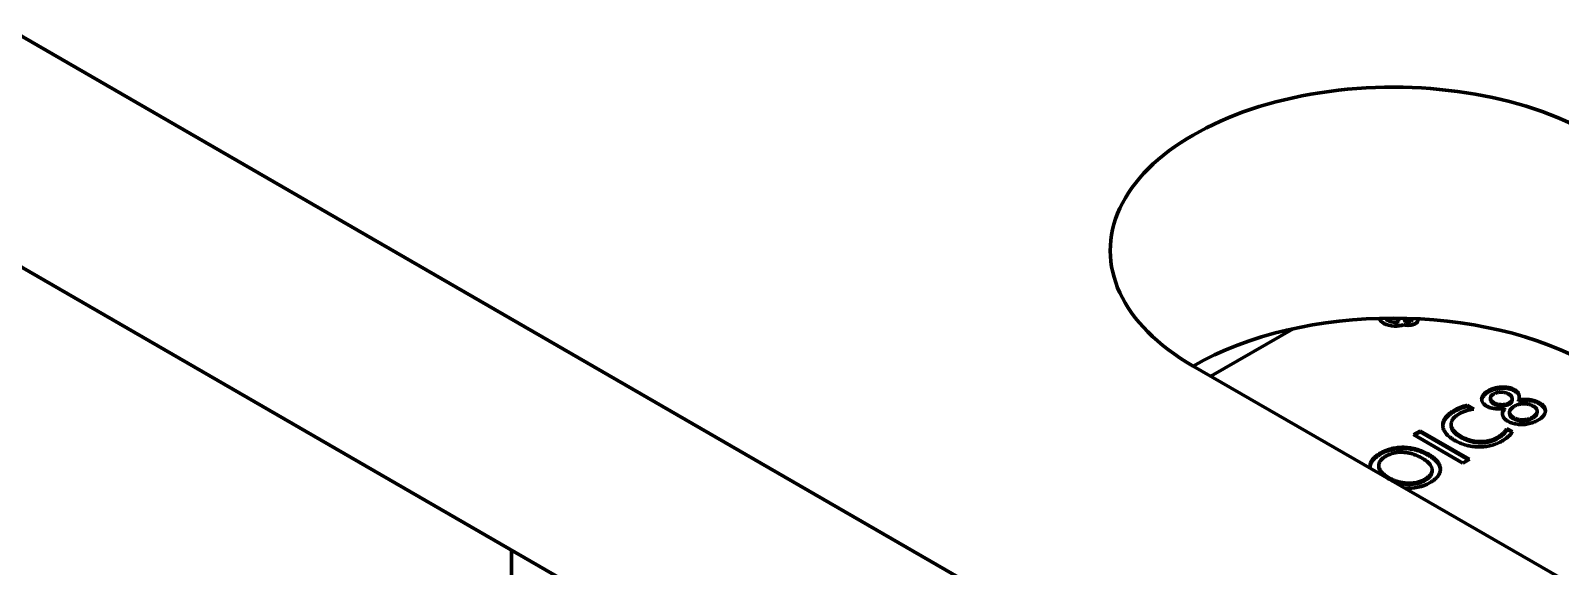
# Model space of a CAD drawing. Header units: millimetres. Extents: x 0 to 1189, y 0 to 841.
# Drawn here: x 621.76 to 632.57, y 241.97 to 245.75 of the extents above; entities that cross this region are included whole.
import ezdxf

# ---------------------------------------------------------------- set-up
doc = ezdxf.new("R2010")
doc.units = ezdxf.units.MM
doc.header["$LTSCALE"] = 0.75
doc.layers.add('Visible', color=7, linetype='Continuous', lineweight=70)

msp = doc.modelspace()

# ---------------------------------------------------------------- linework, layer by layer
at = {"layer": 'Visible', "extrusion": (0, 0.816497, 0.57735)}
for p, q in [((595.855, 260.63), (645.353, 232.052)), ((645.353, 230.419), (595.855, 258.997)), ((631.421, 243.711), (631.421, 243.71)), ((631.563, 243.711), (631.563, 243.71)), ((630.68, 243.645), (630.098, 243.309)), ((631.461, 243.674), (631.461, 243.673)), ((637.751, 238.891), (629.973, 243.381)), ((632.058, 243.198), (632.058, 243.206)), ((632.246, 243.205), (632.246, 243.213)), ((631.814, 243.057), (631.814, 243.065)), ((631.909, 243.104), (631.956, 243.077)), ((631.909, 243.096), (631.909, 243.104)), ((631.909, 243.096), (631.945, 243.076)), ((632.074, 243.146), (632.074, 243.154)), ((632.099, 243.114), (632.099, 243.122)), ((632.173, 243.075), (632.173, 243.083)), ((632.206, 243.112), (632.206, 243.12)), ((632.228, 243.142), (632.228, 243.15)), ((632.272, 243.133), (632.272, 243.141)), ((632.404, 243.053), (632.404, 243.061)), ((632.421, 243.114), (632.421, 243.122)), ((631.797, 242.962), (631.797, 242.97)), ((632.209, 243.046), (632.209, 243.054)), ((632.236, 243.01), (632.236, 243.018)), ((632.372, 243.012), (632.372, 243.02)), ((631.531, 242.897), (631.578, 242.924)), ((631.878, 242.696), (631.531, 242.897)), ((631.538, 242.893), (631.578, 242.916)), ((631.578, 242.924), (631.925, 242.723)), ((631.578, 242.916), (631.578, 242.924)), ((631.578, 242.916), (631.918, 242.719)), ((631.865, 242.877), (631.865, 242.885)), ((632.124, 242.869), (632.124, 242.877)), ((632.191, 242.941), (632.229, 242.919)), ((632.191, 242.933), (632.191, 242.941)), ((632.191, 242.933), (632.226, 242.913)), ((631.298, 242.759), (631.298, 242.767)), ((631.633, 242.752), (631.633, 242.76)), ((631.285, 242.671), (631.285, 242.679)), ((631.662, 242.638), (631.662, 242.646)), ((631.925, 242.723), (631.878, 242.696)), ((631.353, 242.585), (631.353, 242.593)), ((631.61, 242.572), (631.61, 242.58)), ((625.155, 242.08), (625.155, 238.285))]:
    msp.add_line(p, q, dxfattribs=at)
at = {"layer": 'Visible'}
for centre, radius, start, end in [((631.994, 242.764), 0.351, 103.9167, 120.8406), ((631.994, 242.756), 0.351, 103.9167, 120.8406), ((631.992, 242.793), 0.287, 97.2341, 119.1488)]:
    msp.add_arc(centre, radius, start, end, dxfattribs=at)
at = {"layer": 'Visible', "extrusion": (-1e-16, -1e-16, -1)}
msp.add_arc((-631.492, 242.835), 0.318, 240.5756, 274.218, dxfattribs=at)
at = {"layer": 'Visible', "extrusion": (-1e-16, -2e-16, -1)}
for centre, start_param in [((631.387, 244.198), 2.356194), ((631.387, 242.565), 3.926991)]:
    msp.add_ellipse(centre, major_axis=(2, 0), ratio=0.57735, start_param=start_param, end_param=5.497787, dxfattribs=at)
at = {"layer": 'Visible'}
for centre, major_axis, ratio, start_param, end_param in [((631.4, 243.73), (-0.113, 0.001), 0.576362, 0.204482, 0.798641), ((631.4, 243.729), (-0.113, 0.001), 0.576362, 0.192106, 0.798641), ((631.4, 243.727), (-0.112, 0.002), 0.558513, 0.788535, 1.546906), ((631.4, 243.726), (-0.112, 0.002), 0.558513, 0.788535, 1.546906), ((631.301, 243.968), (-0.202, 0.272), 0.666753, 2.660888, 2.930828), ((631.301, 243.967), (-0.202, 0.272), 0.666753, 2.660888, 2.930828)]:
    msp.add_ellipse(centre, major_axis=major_axis, ratio=ratio, start_param=start_param, end_param=end_param, dxfattribs=at)
at = {"layer": 'Visible', "extrusion": (-1.2761e-12, 5.90375e-11, -1)}
msp.add_open_spline([(631.351, 243.703), (631.343, 243.708), (631.337, 243.713), (631.334, 243.719)], degree=3, dxfattribs=at)
at = {"layer": 'Visible'}
for points in [[(631.422, 243.719), (631.419, 243.711), (631.421, 243.702), (631.428, 243.694)], [(631.421, 243.71), (631.421, 243.705), (631.423, 243.699), (631.427, 243.694)], [(631.469, 243.719), (631.466, 243.716), (631.465, 243.713), (631.465, 243.71)]]:
    msp.add_open_spline(points, degree=3, dxfattribs=at)
at = {"layer": 'Visible', "extrusion": (-4.28714e-11, -6.93298e-11, -1)}
msp.add_open_spline([(631.469, 243.719), (631.462, 243.713), (631.463, 243.704), (631.484, 243.693), (631.501, 243.693), (631.512, 243.699)], degree=3, knots=[2.155866, 2.155866, 2.155866, 2.155866, 3, 3, 4, 4, 4, 4], dxfattribs=at)
at = {"layer": 'Visible', "extrusion": (1.94513e-10, 1.88891e-11, -1)}
msp.add_open_spline([(631.512, 243.699), (631.521, 243.704), (631.522, 243.711), (631.518, 243.717)], degree=3, dxfattribs=at)
at = {"layer": 'Visible', "extrusion": (2.92946e-10, 2.43931e-10, -1)}
msp.add_open_spline([(631.52, 243.71), (631.52, 243.712), (631.519, 243.715), (631.517, 243.717)], degree=3, dxfattribs=at)
at = {"layer": 'Visible', "extrusion": (3.39014e-11, -1.9728e-12, -1)}
msp.add_open_spline([(631.543, 243.682), (631.558, 243.691), (631.565, 243.703), (631.563, 243.715)], degree=3, dxfattribs=at)
at = {"layer": 'Visible', "extrusion": (-7.82652e-11, 5.00386e-11, -1)}
msp.add_open_spline([(631.543, 243.681), (631.556, 243.689), (631.563, 243.7), (631.563, 243.71)], degree=3, dxfattribs=at)
at = {"layer": 'Visible', "extrusion": (1.04009e-11, 1.8201e-11, -1)}
msp.add_open_spline([(631.428, 243.694), (631.421, 243.692), (631.414, 243.692), (631.4, 243.691), (631.393, 243.691), (631.38, 243.693), (631.374, 243.694), (631.362, 243.698), (631.356, 243.7), (631.351, 243.703)], degree=3, knots=[-0.008268277, -0.008268277, -0.008268277, -0.008268277, -0.006182876, -0.006182876, -0.004104458, -0.004104458, -0.002088054, -0.002088054, 0, 0, 0, 0], dxfattribs=at)
at = {"layer": 'Visible', "extrusion": (2.17708e-11, -1.9861e-10, -1)}
msp.add_open_spline([(631.461, 243.674), (631.467, 243.672), (631.474, 243.671), (631.489, 243.67), (631.496, 243.67), (631.511, 243.671), (631.518, 243.672), (631.531, 243.676), (631.537, 243.679), (631.543, 243.682)], degree=3, knots=[-0.008904942, -0.008904942, -0.008904942, -0.008904942, -0.006675783, -0.006675783, -0.004473965, -0.004473965, -0.002275707, -0.002275707, 0, 0, 0, 0], dxfattribs=at)
at = {"layer": 'Visible', "extrusion": (6.716e-13, 2.92709e-11, -1)}
msp.add_open_spline([(631.461, 243.673), (631.467, 243.671), (631.474, 243.67), (631.489, 243.669), (631.496, 243.669), (631.511, 243.67), (631.518, 243.672), (631.531, 243.675), (631.537, 243.678), (631.543, 243.681)], degree=3, knots=[-0.008904942, -0.008904942, -0.008904942, -0.008904942, -0.006675783, -0.006675783, -0.004473965, -0.004473965, -0.002275707, -0.002275707, 0, 0, 0, 0], dxfattribs=at)
at = {"layer": 'Visible'}
for points, knots in [([(632.047, 243.098), (632.043, 243.1), (632.036, 243.105), (632.027, 243.113), (632.02, 243.122), (632.015, 243.131), (632.012, 243.141), (632.012, 243.151), (632.014, 243.161), (632.019, 243.17), (632.026, 243.18), (632.035, 243.189), (632.045, 243.198), (632.054, 243.203), (632.058, 243.206)], [0, 0, 0, 0, 0.081091, 0.160176, 0.238816, 0.318626, 0.399184, 0.479476, 0.561381, 0.646106, 0.732804, 0.819815, 0.908226, 1, 1, 1, 1]), ([(632.013, 243.142), (632.013, 243.142), (632.013, 243.146), (632.014, 243.152), (632.019, 243.162), (632.026, 243.172), (632.035, 243.181), (632.045, 243.19), (632.054, 243.195), (632.058, 243.198)], [0.4769738, 0.4769738, 0.4769738, 0.4769738, 0.4794762, 0.561381, 0.6461065, 0.7328045, 0.8198154, 0.9082263, 1, 1, 1, 1]), ([(632.058, 243.206), (632.063, 243.209), (632.072, 243.214), (632.088, 243.22), (632.104, 243.225), (632.121, 243.229), (632.138, 243.232), (632.155, 243.233), (632.172, 243.233), (632.188, 243.232), (632.205, 243.229), (632.22, 243.225), (632.234, 243.22), (632.242, 243.215), (632.246, 243.213)], [0, 0, 0, 0, 0.091945, 0.181339, 0.26809, 0.354763, 0.439622, 0.521011, 0.601063, 0.681117, 0.760689, 0.839512, 0.918707, 1, 1, 1, 1]), ([(632.058, 243.198), (632.063, 243.201), (632.072, 243.206), (632.088, 243.212), (632.104, 243.217), (632.121, 243.221), (632.138, 243.224), (632.155, 243.225), (632.172, 243.225), (632.188, 243.224), (632.205, 243.221), (632.22, 243.217), (632.234, 243.212), (632.242, 243.207), (632.246, 243.205)], [0, 0, 0, 0, 0.091945, 0.181339, 0.26809, 0.354763, 0.439622, 0.521011, 0.601063, 0.681117, 0.760689, 0.839512, 0.918707, 1, 1, 1, 1]), ([(632.096, 243.184), (632.095, 243.183), (632.091, 243.181), (632.086, 243.177), (632.082, 243.174), (632.079, 243.17), (632.077, 243.166), (632.075, 243.162), (632.074, 243.158), (632.074, 243.153), (632.075, 243.149), (632.076, 243.145), (632.078, 243.141), (632.081, 243.137), (632.084, 243.133), (632.088, 243.129), (632.093, 243.125), (632.097, 243.123), (632.099, 243.122)], [0, 0, 0, 0, 0.065451, 0.128301, 0.189846, 0.250158, 0.309687, 0.370159, 0.431185, 0.493396, 0.556289, 0.618266, 0.679277, 0.740288, 0.802557, 0.866377, 0.932216, 1, 1, 1, 1]), ([(632.204, 243.183), (632.203, 243.184), (632.199, 243.186), (632.193, 243.189), (632.186, 243.191), (632.18, 243.193), (632.173, 243.195), (632.165, 243.196), (632.158, 243.197), (632.15, 243.197), (632.143, 243.197), (632.135, 243.196), (632.128, 243.195), (632.121, 243.194), (632.115, 243.192), (632.108, 243.19), (632.102, 243.187), (632.098, 243.185), (632.096, 243.184)], [0, 0, 0, 0, 0.065964, 0.130001, 0.192055, 0.254075, 0.314446, 0.376272, 0.438001, 0.501737, 0.564795, 0.626664, 0.687308, 0.747634, 0.808436, 0.870669, 0.934036, 1, 1, 1, 1]), ([(631.821, 242.856), (631.815, 242.86), (631.802, 242.868), (631.785, 242.881), (631.77, 242.893), (631.759, 242.907), (631.749, 242.92), (631.743, 242.934), (631.739, 242.948), (631.737, 242.962), (631.738, 242.977), (631.742, 242.991), (631.747, 243.004), (631.756, 243.017), (631.767, 243.03), (631.78, 243.042), (631.795, 243.054), (631.808, 243.061), (631.814, 243.065)], [0, 0, 0, 0, 0.070644, 0.138257, 0.203364, 0.266324, 0.327905, 0.388738, 0.449424, 0.510861, 0.572079, 0.631734, 0.691117, 0.75036, 0.810033, 0.871362, 0.934427, 1, 1, 1, 1]), ([(631.738, 242.96), (631.738, 242.963), (631.739, 242.97), (631.742, 242.983), (631.747, 242.996), (631.756, 243.009), (631.767, 243.022), (631.78, 243.034), (631.795, 243.046), (631.808, 243.053), (631.814, 243.057)], [0.5336973, 0.5336973, 0.5336973, 0.5336973, 0.5720794, 0.6317344, 0.6911172, 0.75036, 0.8100329, 0.8713625, 0.9344271, 1, 1, 1, 1]), ([(632.074, 243.146), (632.074, 243.146), (632.074, 243.144), (632.075, 243.141), (632.076, 243.137), (632.078, 243.133), (632.081, 243.129), (632.084, 243.125), (632.088, 243.121), (632.093, 243.117), (632.097, 243.115), (632.099, 243.114)], [0.4791839, 0.4791839, 0.4791839, 0.4791839, 0.4933959, 0.5562891, 0.6182656, 0.6792766, 0.7402877, 0.8025566, 0.8663773, 0.9322163, 1, 1, 1, 1]), ([(632.196, 242.992), (632.194, 242.994), (632.189, 242.997), (632.183, 243.001), (632.177, 243.006), (632.172, 243.011), (632.168, 243.017), (632.165, 243.023), (632.162, 243.029), (632.16, 243.035), (632.159, 243.041), (632.158, 243.047), (632.159, 243.053), (632.16, 243.06), (632.162, 243.066), (632.164, 243.072), (632.168, 243.077), (632.171, 243.081), (632.173, 243.083)], [0, 0, 0, 0, 0.061278, 0.122454, 0.18272, 0.242591, 0.303551, 0.364747, 0.427572, 0.491844, 0.556637, 0.620255, 0.683093, 0.745904, 0.808187, 0.871488, 0.93515, 1, 1, 1, 1]), ([(632.159, 243.043), (632.159, 243.044), (632.159, 243.047), (632.16, 243.052), (632.162, 243.058), (632.164, 243.064), (632.168, 243.069), (632.171, 243.073), (632.173, 243.075)], [0.6606347, 0.6606347, 0.6606347, 0.6606347, 0.6830926, 0.7459036, 0.8081866, 0.8714876, 0.9351505, 1, 1, 1, 1]), ([(632.24, 243.096), (632.238, 243.095), (632.233, 243.092), (632.227, 243.087), (632.222, 243.082), (632.217, 243.078), (632.214, 243.072), (632.211, 243.067), (632.21, 243.062), (632.209, 243.057), (632.209, 243.051), (632.21, 243.046), (632.212, 243.041), (632.215, 243.036), (632.219, 243.031), (632.224, 243.026), (632.23, 243.022), (632.234, 243.019), (632.236, 243.018)], [0, 0, 0, 0, 0.069238, 0.135829, 0.199691, 0.262604, 0.324338, 0.385725, 0.447422, 0.510077, 0.572116, 0.632424, 0.692411, 0.751272, 0.811074, 0.872062, 0.935057, 1, 1, 1, 1]), ([(632.376, 243.099), (632.374, 243.1), (632.369, 243.102), (632.362, 243.106), (632.354, 243.108), (632.346, 243.111), (632.337, 243.112), (632.328, 243.113), (632.319, 243.114), (632.31, 243.114), (632.3, 243.114), (632.291, 243.113), (632.282, 243.111), (632.273, 243.11), (632.264, 243.107), (632.256, 243.104), (632.248, 243.1), (632.243, 243.097), (632.24, 243.096)], [0, 0, 0, 0, 0.063052, 0.124785, 0.184534, 0.24372, 0.302811, 0.362761, 0.423413, 0.486305, 0.549324, 0.611842, 0.673491, 0.735679, 0.799141, 0.863566, 0.930805, 1, 1, 1, 1]), ([(632.272, 243.141), (632.275, 243.141), (632.281, 243.143), (632.291, 243.144), (632.3, 243.145), (632.31, 243.146), (632.32, 243.146), (632.33, 243.146), (632.34, 243.145), (632.35, 243.144), (632.36, 243.143), (632.37, 243.141), (632.379, 243.139), (632.388, 243.136), (632.397, 243.133), (632.405, 243.13), (632.413, 243.126), (632.418, 243.123), (632.421, 243.122)], [0, 0, 0, 0, 0.060829, 0.120932, 0.181201, 0.241997, 0.302851, 0.364526, 0.427771, 0.492556, 0.557425, 0.621347, 0.684365, 0.746834, 0.809825, 0.872394, 0.936046, 1, 1, 1, 1]), ([(632.272, 243.133), (632.275, 243.133), (632.281, 243.135), (632.291, 243.136), (632.3, 243.137), (632.31, 243.138), (632.32, 243.138), (632.33, 243.138), (632.34, 243.137), (632.35, 243.136), (632.36, 243.135), (632.37, 243.133), (632.379, 243.131), (632.388, 243.128), (632.397, 243.125), (632.405, 243.122), (632.413, 243.118), (632.418, 243.115), (632.421, 243.114)], [0, 0, 0, 0, 0.060829, 0.120932, 0.181201, 0.241997, 0.302851, 0.364526, 0.427771, 0.492556, 0.557425, 0.621347, 0.684365, 0.746834, 0.809825, 0.872394, 0.936046, 1, 1, 1, 1]), ([(631.852, 243.043), (631.848, 243.04), (631.839, 243.035), (631.827, 243.026), (631.817, 243.017), (631.809, 243.007), (631.803, 242.998), (631.799, 242.987), (631.797, 242.977), (631.797, 242.966), (631.798, 242.956), (631.802, 242.945), (631.807, 242.934), (631.815, 242.924), (631.825, 242.914), (631.836, 242.904), (631.85, 242.894), (631.86, 242.888), (631.865, 242.885)], [0, 0, 0, 0, 0.064604, 0.126702, 0.186757, 0.245506, 0.303652, 0.361503, 0.42024, 0.480033, 0.540678, 0.601192, 0.662334, 0.72474, 0.789468, 0.856505, 0.926312, 1, 1, 1, 1]), ([(631.797, 242.962), (631.797, 242.961), (631.797, 242.956), (631.798, 242.948), (631.802, 242.937), (631.807, 242.926), (631.815, 242.916), (631.825, 242.906), (631.836, 242.896), (631.85, 242.886), (631.86, 242.88), (631.865, 242.877)], [0.4602288, 0.4602288, 0.4602288, 0.4602288, 0.4800333, 0.5406781, 0.6011918, 0.6623335, 0.7247395, 0.7894677, 0.8565049, 0.9263121, 1, 1, 1, 1]), ([(632.209, 243.046), (632.209, 243.045), (632.209, 243.042), (632.21, 243.038), (632.212, 243.033), (632.215, 243.028), (632.219, 243.023), (632.224, 243.018), (632.23, 243.014), (632.234, 243.011), (632.236, 243.01)], [0.5335471, 0.5335471, 0.5335471, 0.5335471, 0.5721159, 0.6324239, 0.6924115, 0.7512717, 0.8110745, 0.8720621, 0.935057, 1, 1, 1, 1]), ([(631.225, 242.659), (631.224, 242.662), (631.223, 242.669), (631.223, 242.681), (631.226, 242.694), (631.232, 242.707), (631.24, 242.72), (631.251, 242.732), (631.264, 242.744), (631.28, 242.756), (631.292, 242.763), (631.298, 242.767)], [0.4748052, 0.4748052, 0.4748052, 0.4748052, 0.5115457, 0.5707181, 0.6290357, 0.687126, 0.7458631, 0.8057898, 0.8678887, 0.9322944, 1, 1, 1, 1]), ([(631.223, 242.668), (631.224, 242.67), (631.224, 242.676), (631.226, 242.686), (631.232, 242.699), (631.24, 242.712), (631.251, 242.724), (631.264, 242.736), (631.28, 242.748), (631.292, 242.755), (631.298, 242.759)], [0.5514284, 0.5514284, 0.5514284, 0.5514284, 0.5707181, 0.6290357, 0.687126, 0.7458631, 0.8057898, 0.8678887, 0.9322944, 1, 1, 1, 1]), ([(631.333, 242.744), (631.329, 242.741), (631.321, 242.736), (631.31, 242.728), (631.301, 242.719), (631.294, 242.71), (631.289, 242.701), (631.286, 242.691), (631.284, 242.681), (631.285, 242.671), (631.287, 242.661), (631.291, 242.651), (631.297, 242.641), (631.305, 242.631), (631.314, 242.621), (631.326, 242.612), (631.339, 242.602), (631.348, 242.596), (631.353, 242.593)], [0, 0, 0, 0, 0.063283, 0.12397, 0.18259, 0.240288, 0.297554, 0.355114, 0.413779, 0.474079, 0.535517, 0.59691, 0.65888, 0.722333, 0.787636, 0.855577, 0.926202, 1, 1, 1, 1]), ([(631.298, 242.767), (631.304, 242.77), (631.316, 242.777), (631.335, 242.785), (631.355, 242.792), (631.375, 242.798), (631.396, 242.802), (631.418, 242.805), (631.44, 242.807), (631.463, 242.807), (631.486, 242.806), (631.508, 242.803), (631.53, 242.799), (631.552, 242.794), (631.573, 242.787), (631.594, 242.779), (631.614, 242.77), (631.626, 242.763), (631.633, 242.76)], [0, 0, 0, 0, 0.066567, 0.130199, 0.191659, 0.251309, 0.31025, 0.368993, 0.428178, 0.488723, 0.5497, 0.610341, 0.671071, 0.732734, 0.795941, 0.861257, 0.929227, 1, 1, 1, 1]), ([(631.298, 242.759), (631.304, 242.762), (631.316, 242.769), (631.335, 242.777), (631.355, 242.784), (631.375, 242.79), (631.396, 242.794), (631.418, 242.797), (631.44, 242.799), (631.463, 242.799), (631.486, 242.798), (631.508, 242.795), (631.53, 242.791), (631.552, 242.786), (631.573, 242.779), (631.594, 242.771), (631.614, 242.762), (631.626, 242.755), (631.633, 242.752)], [0, 0, 0, 0, 0.066567, 0.130199, 0.191659, 0.251309, 0.31025, 0.368993, 0.428178, 0.488723, 0.5497, 0.610341, 0.671071, 0.732734, 0.795941, 0.861257, 0.929227, 1, 1, 1, 1]), ([(631.591, 242.73), (631.586, 242.733), (631.575, 242.739), (631.558, 242.747), (631.541, 242.754), (631.524, 242.76), (631.507, 242.765), (631.49, 242.768), (631.473, 242.771), (631.456, 242.772), (631.439, 242.772), (631.423, 242.772), (631.407, 242.77), (631.391, 242.767), (631.376, 242.762), (631.361, 242.757), (631.347, 242.751), (631.338, 242.746), (631.333, 242.744)], [0, 0, 0, 0, 0.078824, 0.153511, 0.224361, 0.291439, 0.355406, 0.41692, 0.476441, 0.534947, 0.592256, 0.647966, 0.703706, 0.759628, 0.816235, 0.874959, 0.935818, 1, 1, 1, 1]), ([(631.285, 242.671), (631.285, 242.668), (631.285, 242.662), (631.287, 242.653), (631.291, 242.643), (631.297, 242.633), (631.305, 242.623), (631.314, 242.613), (631.326, 242.603), (631.339, 242.594), (631.348, 242.588), (631.353, 242.585)], [0.4282497, 0.4282497, 0.4282497, 0.4282497, 0.474079, 0.5355172, 0.5969097, 0.6588799, 0.7223325, 0.7876363, 0.8555772, 0.9262018, 1, 1, 1, 1])]:
    msp.add_open_spline(points, degree=3, knots=knots, dxfattribs=at)
at = {"layer": 'Visible', "extrusion": (-3.8736e-12, -2.8433e-12, -1)}
msp.add_open_spline([(632.206, 243.12), (632.208, 243.122), (632.212, 243.124), (632.216, 243.127), (632.22, 243.131), (632.223, 243.134), (632.225, 243.138), (632.227, 243.143), (632.228, 243.147), (632.228, 243.152), (632.227, 243.156), (632.226, 243.16), (632.224, 243.165), (632.222, 243.169), (632.218, 243.173), (632.214, 243.176), (632.21, 243.18), (632.206, 243.182), (632.204, 243.183)], degree=3, knots=[0, 0, 0, 0, 0.063029, 0.12348, 0.183807, 0.244298, 0.304081, 0.365302, 0.428422, 0.49384, 0.55935, 0.623862, 0.686241, 0.747796, 0.809488, 0.871882, 0.934642, 1, 1, 1, 1], dxfattribs=at)
at = {"layer": 'Visible', "extrusion": (2.96194e-11, 3.26539e-11, -1)}
msp.add_open_spline([(632.246, 243.213), (632.25, 243.211), (632.257, 243.206), (632.265, 243.198), (632.272, 243.19), (632.276, 243.181), (632.278, 243.171), (632.278, 243.161), (632.276, 243.151), (632.274, 243.144), (632.272, 243.141)], degree=3, knots=[0, 0, 0, 0, 0.11778, 0.235502, 0.354193, 0.477272, 0.603565, 0.730654, 0.863017, 1, 1, 1, 1], dxfattribs=at)
at = {"layer": 'Visible', "extrusion": (5.35611e-11, 2.22073e-11, -1)}
msp.add_open_spline([(632.246, 243.205), (632.25, 243.203), (632.257, 243.198), (632.265, 243.19), (632.272, 243.182), (632.276, 243.173), (632.278, 243.166), (632.278, 243.162), (632.278, 243.161)], degree=3, knots=[0, 0, 0, 0, 0.1177803, 0.2355024, 0.3541926, 0.4772718, 0.6035651, 0.6272291, 0.6272291, 0.6272291, 0.6272291], dxfattribs=at)
at = {"layer": 'Visible', "extrusion": (-1.0636e-12, 6.4173e-12, -1)}
msp.add_open_spline([(632.173, 243.083), (632.167, 243.082), (632.155, 243.081), (632.137, 243.079), (632.12, 243.079), (632.103, 243.081), (632.087, 243.083), (632.073, 243.087), (632.059, 243.092), (632.051, 243.096), (632.047, 243.098)], degree=3, knots=[0, 0, 0, 0, 0.135561, 0.266614, 0.393759, 0.519921, 0.643281, 0.762475, 0.88048, 1, 1, 1, 1], dxfattribs=at)
at = {"layer": 'Visible', "extrusion": (7.3759e-12, -7.42985e-11, -1)}
msp.add_open_spline([(632.099, 243.122), (632.1, 243.121), (632.104, 243.119), (632.11, 243.116), (632.117, 243.114), (632.123, 243.112), (632.13, 243.11), (632.138, 243.109), (632.145, 243.109), (632.153, 243.108), (632.161, 243.108), (632.168, 243.109), (632.175, 243.11), (632.182, 243.111), (632.189, 243.113), (632.195, 243.115), (632.201, 243.117), (632.205, 243.119), (632.206, 243.12)], degree=3, knots=[0, 0, 0, 0, 0.065578, 0.129222, 0.192406, 0.254307, 0.315748, 0.377943, 0.441127, 0.505832, 0.570349, 0.633069, 0.694074, 0.754059, 0.814023, 0.874553, 0.93598, 1, 1, 1, 1], dxfattribs=at)
at = {"layer": 'Visible', "extrusion": (8.3694e-12, -4.1751e-12, -1)}
msp.add_open_spline([(632.099, 243.114), (632.1, 243.113), (632.104, 243.111), (632.11, 243.108), (632.117, 243.106), (632.123, 243.104), (632.13, 243.102), (632.138, 243.101), (632.145, 243.101), (632.153, 243.1), (632.161, 243.1), (632.168, 243.101), (632.175, 243.102), (632.182, 243.103), (632.189, 243.105), (632.195, 243.107), (632.201, 243.109), (632.205, 243.111), (632.206, 243.112)], degree=3, knots=[0, 0, 0, 0, 0.065578, 0.129222, 0.192406, 0.254307, 0.315748, 0.377943, 0.441127, 0.505832, 0.570349, 0.633069, 0.694074, 0.754059, 0.814023, 0.874553, 0.93598, 1, 1, 1, 1], dxfattribs=at)
at = {"layer": 'Visible', "extrusion": (8.54718e-11, -8.28609e-11, -1)}
msp.add_open_spline([(632.206, 243.112), (632.208, 243.113), (632.212, 243.116), (632.216, 243.119), (632.22, 243.123), (632.223, 243.126), (632.225, 243.13), (632.227, 243.135), (632.227, 243.139), (632.228, 243.141), (632.228, 243.142)], degree=3, knots=[0, 0, 0, 0, 0.0630292, 0.1234804, 0.1838066, 0.2442978, 0.3040809, 0.3653016, 0.4284218, 0.4788758, 0.4788758, 0.4788758, 0.4788758], dxfattribs=at)
at = {"layer": 'Visible', "extrusion": (-1.404e-11, -2.8522e-12, -1)}
msp.add_open_spline([(632.372, 243.02), (632.374, 243.022), (632.379, 243.025), (632.386, 243.029), (632.391, 243.034), (632.395, 243.039), (632.399, 243.044), (632.402, 243.049), (632.403, 243.055), (632.404, 243.06), (632.404, 243.065), (632.403, 243.071), (632.401, 243.076), (632.398, 243.081), (632.394, 243.085), (632.389, 243.09), (632.383, 243.095), (632.378, 243.097), (632.376, 243.099)], degree=3, knots=[0, 0, 0, 0, 0.06992, 0.137205, 0.201764, 0.264585, 0.326399, 0.387011, 0.447875, 0.509641, 0.570768, 0.630502, 0.689371, 0.74914, 0.808845, 0.870095, 0.93373, 1, 1, 1, 1], dxfattribs=at)
at = {"layer": 'Visible', "extrusion": (-7.3554e-12, 6.1567e-12, -1)}
msp.add_open_spline([(632.421, 243.122), (632.423, 243.12), (632.428, 243.118), (632.434, 243.113), (632.44, 243.109), (632.445, 243.104), (632.45, 243.099), (632.454, 243.094), (632.457, 243.089), (632.459, 243.083), (632.461, 243.078), (632.463, 243.073), (632.463, 243.067), (632.463, 243.062), (632.462, 243.056), (632.461, 243.05), (632.458, 243.045), (632.455, 243.037), (632.448, 243.028), (632.438, 243.018), (632.425, 243.008), (632.415, 243.001), (632.41, 242.998)], degree=3, knots=[0, 0, 0, 0, 0.042835, 0.08428, 0.125301, 0.165623, 0.205519, 0.245205, 0.284736, 0.324473, 0.364096, 0.403567, 0.442715, 0.482355, 0.522129, 0.562539, 0.603801, 0.645773, 0.731083, 0.817704, 0.906849, 1, 1, 1, 1], dxfattribs=at)
at = {"layer": 'Visible', "extrusion": (3.15088e-11, 1.99393e-11, -1)}
msp.add_open_spline([(632.421, 243.114), (632.423, 243.112), (632.428, 243.11), (632.434, 243.105), (632.44, 243.101), (632.445, 243.096), (632.45, 243.091), (632.454, 243.086), (632.457, 243.081), (632.459, 243.075), (632.461, 243.07), (632.462, 243.065), (632.463, 243.062), (632.463, 243.061)], degree=3, knots=[0, 0, 0, 0, 0.042835, 0.0842803, 0.1253011, 0.1656234, 0.2055187, 0.2452046, 0.2847356, 0.324473, 0.3640959, 0.4035674, 0.4254123, 0.4254123, 0.4254123, 0.4254123], dxfattribs=at)
at = {"layer": 'Visible', "extrusion": (-2.3204e-12, -4.02071e-11, -1)}
msp.add_open_spline([(632.41, 242.998), (632.405, 242.995), (632.394, 242.99), (632.377, 242.982), (632.358, 242.977), (632.34, 242.972), (632.32, 242.969), (632.301, 242.968), (632.282, 242.968), (632.266, 242.97), (632.254, 242.972), (632.245, 242.973), (632.236, 242.976), (632.227, 242.978), (632.219, 242.981), (632.211, 242.985), (632.203, 242.988), (632.199, 242.991), (632.196, 242.992)], degree=3, knots=[0, 0, 0, 0, 0.092633, 0.181258, 0.267746, 0.352576, 0.435326, 0.51568, 0.594922, 0.674652, 0.715032, 0.754674, 0.794615, 0.834622, 0.875146, 0.915835, 0.957435, 1, 1, 1, 1], dxfattribs=at)
at = {"layer": 'Visible', "extrusion": (3.3055e-12, 3.018e-12, -1)}
msp.add_open_spline([(632.236, 243.018), (632.239, 243.017), (632.244, 243.014), (632.252, 243.01), (632.26, 243.007), (632.268, 243.005), (632.276, 243.003), (632.285, 243.002), (632.294, 243.001), (632.303, 243.001), (632.312, 243.002), (632.321, 243.003), (632.33, 243.004), (632.339, 243.006), (632.348, 243.009), (632.356, 243.012), (632.364, 243.016), (632.369, 243.019), (632.372, 243.02)], degree=3, knots=[0, 0, 0, 0, 0.067381, 0.131619, 0.1937, 0.253906, 0.31308, 0.371555, 0.430452, 0.490212, 0.550567, 0.610501, 0.670745, 0.732244, 0.794982, 0.860531, 0.928336, 1, 1, 1, 1], dxfattribs=at)
at = {"layer": 'Visible', "extrusion": (1.04457e-11, -2.27413e-11, -1)}
msp.add_open_spline([(632.236, 243.01), (632.239, 243.009), (632.244, 243.006), (632.252, 243.002), (632.26, 242.999), (632.268, 242.997), (632.276, 242.995), (632.285, 242.994), (632.294, 242.993), (632.303, 242.993), (632.312, 242.994), (632.321, 242.995), (632.33, 242.996), (632.339, 242.998), (632.348, 243.001), (632.356, 243.004), (632.364, 243.008), (632.369, 243.011), (632.372, 243.012)], degree=3, knots=[0, 0, 0, 0, 0.067381, 0.131619, 0.1937, 0.253906, 0.31308, 0.371555, 0.430452, 0.490212, 0.550567, 0.610501, 0.670745, 0.732244, 0.794982, 0.860531, 0.928336, 1, 1, 1, 1], dxfattribs=at)
at = {"layer": 'Visible', "extrusion": (1.8518e-10, -1.78596e-10, -1)}
msp.add_open_spline([(632.372, 243.012), (632.374, 243.014), (632.379, 243.017), (632.386, 243.021), (632.391, 243.026), (632.395, 243.031), (632.399, 243.036), (632.402, 243.041), (632.403, 243.047), (632.404, 243.051), (632.404, 243.053), (632.404, 243.053)], degree=3, knots=[0, 0, 0, 0, 0.0699198, 0.1372054, 0.2017638, 0.264585, 0.3263993, 0.3870106, 0.4478755, 0.5096411, 0.5254129, 0.5254129, 0.5254129, 0.5254129], dxfattribs=at)
at = {"layer": 'Visible', "extrusion": (-6.153e-13, -7.122e-12, -1)}
msp.add_open_spline([(632.156, 242.851), (632.15, 242.848), (632.137, 242.841), (632.118, 242.833), (632.098, 242.825), (632.077, 242.82), (632.056, 242.815), (632.035, 242.812), (632.013, 242.81), (631.99, 242.81), (631.967, 242.811), (631.945, 242.813), (631.923, 242.817), (631.902, 242.822), (631.881, 242.829), (631.861, 242.837), (631.84, 242.846), (631.828, 242.853), (631.821, 242.856)], degree=3, knots=[0, 0, 0, 0, 0.067833, 0.132656, 0.195051, 0.255583, 0.3148, 0.3736, 0.432546, 0.492431, 0.552671, 0.612513, 0.67261, 0.733838, 0.796594, 0.86145, 0.929199, 1, 1, 1, 1], dxfattribs=at)
at = {"layer": 'Visible', "extrusion": (-4.17e-13, -3.58877e-11, -1)}
msp.add_open_spline([(631.865, 242.885), (631.87, 242.882), (631.88, 242.876), (631.897, 242.869), (631.913, 242.863), (631.929, 242.857), (631.946, 242.853), (631.963, 242.85), (631.981, 242.848), (631.998, 242.847), (632.016, 242.847), (632.033, 242.848), (632.049, 242.85), (632.065, 242.854), (632.081, 242.858), (632.096, 242.863), (632.11, 242.87), (632.119, 242.875), (632.124, 242.877)], degree=3, knots=[0, 0, 0, 0, 0.073774, 0.144079, 0.211349, 0.276077, 0.338521, 0.399885, 0.460254, 0.520589, 0.580208, 0.638633, 0.696365, 0.754002, 0.812806, 0.872754, 0.935182, 1, 1, 1, 1], dxfattribs=at)
at = {"layer": 'Visible', "extrusion": (1.1878e-12, 1.7636e-11, -1)}
msp.add_open_spline([(631.865, 242.877), (631.87, 242.874), (631.88, 242.868), (631.897, 242.861), (631.913, 242.855), (631.929, 242.849), (631.946, 242.845), (631.963, 242.842), (631.981, 242.84), (631.998, 242.839), (632.016, 242.839), (632.033, 242.84), (632.049, 242.842), (632.065, 242.846), (632.081, 242.85), (632.096, 242.855), (632.11, 242.862), (632.119, 242.867), (632.124, 242.869)], degree=3, knots=[0, 0, 0, 0, 0.073774, 0.144079, 0.211349, 0.276077, 0.338521, 0.399885, 0.460254, 0.520589, 0.580208, 0.638633, 0.696365, 0.754002, 0.812806, 0.872754, 0.935182, 1, 1, 1, 1], dxfattribs=at)
at = {"layer": 'Visible', "extrusion": (4.81101e-11, -3.68016e-11, -1)}
msp.add_open_spline([(632.124, 242.877), (632.128, 242.88), (632.136, 242.884), (632.147, 242.892), (632.158, 242.9), (632.166, 242.908), (632.174, 242.916), (632.181, 242.924), (632.187, 242.933), (632.19, 242.939), (632.191, 242.941)], degree=3, knots=[0, 0, 0, 0, 0.135295, 0.266766, 0.394816, 0.520052, 0.642176, 0.762652, 0.881834, 1, 1, 1, 1], dxfattribs=at)
at = {"layer": 'Visible', "extrusion": (8.60362e-11, -1.18679e-10, -1)}
msp.add_open_spline([(632.124, 242.869), (632.128, 242.872), (632.136, 242.876), (632.147, 242.884), (632.158, 242.892), (632.166, 242.9), (632.174, 242.908), (632.181, 242.916), (632.187, 242.925), (632.19, 242.931), (632.191, 242.933)], degree=3, knots=[0, 0, 0, 0, 0.135295, 0.266766, 0.394816, 0.520052, 0.642176, 0.762652, 0.881834, 1, 1, 1, 1], dxfattribs=at)
at = {"layer": 'Visible', "extrusion": (-7.6763e-12, 9.1118e-12, -1)}
msp.add_open_spline([(632.229, 242.919), (632.228, 242.917), (632.225, 242.911), (632.219, 242.902), (632.211, 242.893), (632.203, 242.885), (632.193, 242.876), (632.182, 242.868), (632.169, 242.86), (632.16, 242.854), (632.156, 242.851)], degree=3, knots=[0, 0, 0, 0, 0.112448, 0.226528, 0.344402, 0.465865, 0.591659, 0.722168, 0.858606, 1, 1, 1, 1], dxfattribs=at)
at = {"layer": 'Visible', "extrusion": (-1.4494e-12, -1.2384e-12, -1)}
msp.add_open_spline([(631.633, 242.76), (631.64, 242.756), (631.653, 242.748), (631.67, 242.735), (631.685, 242.723), (631.697, 242.71), (631.707, 242.697), (631.714, 242.684), (631.719, 242.67), (631.721, 242.657), (631.72, 242.643), (631.718, 242.63), (631.712, 242.617), (631.704, 242.605), (631.694, 242.593), (631.681, 242.581), (631.666, 242.569), (631.654, 242.562), (631.648, 242.558)], degree=3, knots=[0, 0, 0, 0, 0.073177, 0.142923, 0.209652, 0.273674, 0.335797, 0.396332, 0.456126, 0.515985, 0.575256, 0.63344, 0.691102, 0.74931, 0.808855, 0.870021, 0.933457, 1, 1, 1, 1], dxfattribs=at)
at = {"layer": 'Visible', "extrusion": (-6.29174e-11, -3.88055e-11, -1)}
msp.add_open_spline([(631.633, 242.752), (631.64, 242.748), (631.653, 242.74), (631.67, 242.727), (631.685, 242.715), (631.697, 242.702), (631.707, 242.689), (631.714, 242.676), (631.719, 242.662), (631.72, 242.653), (631.72, 242.648), (631.72, 242.648)], degree=3, knots=[0, 0, 0, 0, 0.0731765, 0.1429225, 0.2096518, 0.2736739, 0.3357974, 0.3963317, 0.4561261, 0.5159846, 0.520096, 0.520096, 0.520096, 0.520096], dxfattribs=at)
at = {"layer": 'Visible', "extrusion": (-6.6425e-12, -3.1141e-12, -1)}
msp.add_open_spline([(631.61, 242.58), (631.615, 242.583), (631.623, 242.588), (631.634, 242.597), (631.644, 242.606), (631.651, 242.614), (631.657, 242.624), (631.66, 242.633), (631.662, 242.643), (631.662, 242.652), (631.66, 242.662), (631.656, 242.672), (631.65, 242.682), (631.642, 242.692), (631.632, 242.701), (631.62, 242.711), (631.607, 242.721), (631.597, 242.727), (631.591, 242.73)], degree=3, knots=[0, 0, 0, 0, 0.06564, 0.128265, 0.188107, 0.246097, 0.303047, 0.3593, 0.415878, 0.473282, 0.531802, 0.591427, 0.652223, 0.715266, 0.781131, 0.850321, 0.923239, 1, 1, 1, 1], dxfattribs=at)
at = {"layer": 'Visible', "extrusion": (5.2317e-12, 5.3601e-12, -1)}
msp.add_open_spline([(631.61, 242.572), (631.615, 242.575), (631.623, 242.58), (631.634, 242.589), (631.644, 242.598), (631.651, 242.606), (631.657, 242.616), (631.66, 242.625), (631.662, 242.633), (631.662, 242.637), (631.662, 242.638)], degree=3, knots=[0, 0, 0, 0, 0.0656399, 0.1282649, 0.1881071, 0.2460968, 0.303047, 0.3592998, 0.4158778, 0.4385819, 0.4385819, 0.4385819, 0.4385819], dxfattribs=at)
at = {"layer": 'Visible', "extrusion": (1.2364e-12, 6.9838e-12, -1)}
for points in [[(631.353, 242.593), (631.359, 242.59), (631.369, 242.585), (631.385, 242.577), (631.401, 242.571), (631.418, 242.565), (631.435, 242.56), (631.452, 242.557), (631.47, 242.555), (631.487, 242.553), (631.504, 242.553), (631.521, 242.554), (631.538, 242.556), (631.553, 242.558), (631.569, 242.562), (631.583, 242.567), (631.597, 242.573), (631.606, 242.578), (631.61, 242.58)], [(631.353, 242.585), (631.359, 242.582), (631.369, 242.577), (631.385, 242.569), (631.401, 242.563), (631.418, 242.557), (631.435, 242.552), (631.452, 242.549), (631.47, 242.547), (631.487, 242.545), (631.504, 242.545), (631.521, 242.546), (631.538, 242.548), (631.553, 242.55), (631.569, 242.554), (631.583, 242.559), (631.597, 242.565), (631.606, 242.57), (631.61, 242.572)]]:
    msp.add_open_spline(points, degree=3, knots=[0, 0, 0, 0, 0.075377, 0.147215, 0.215895, 0.281938, 0.345967, 0.408287, 0.46967, 0.530779, 0.590705, 0.648954, 0.705986, 0.762817, 0.819618, 0.877726, 0.937533, 1, 1, 1, 1], dxfattribs=at)

doc.saveas('drawing.dxf')
